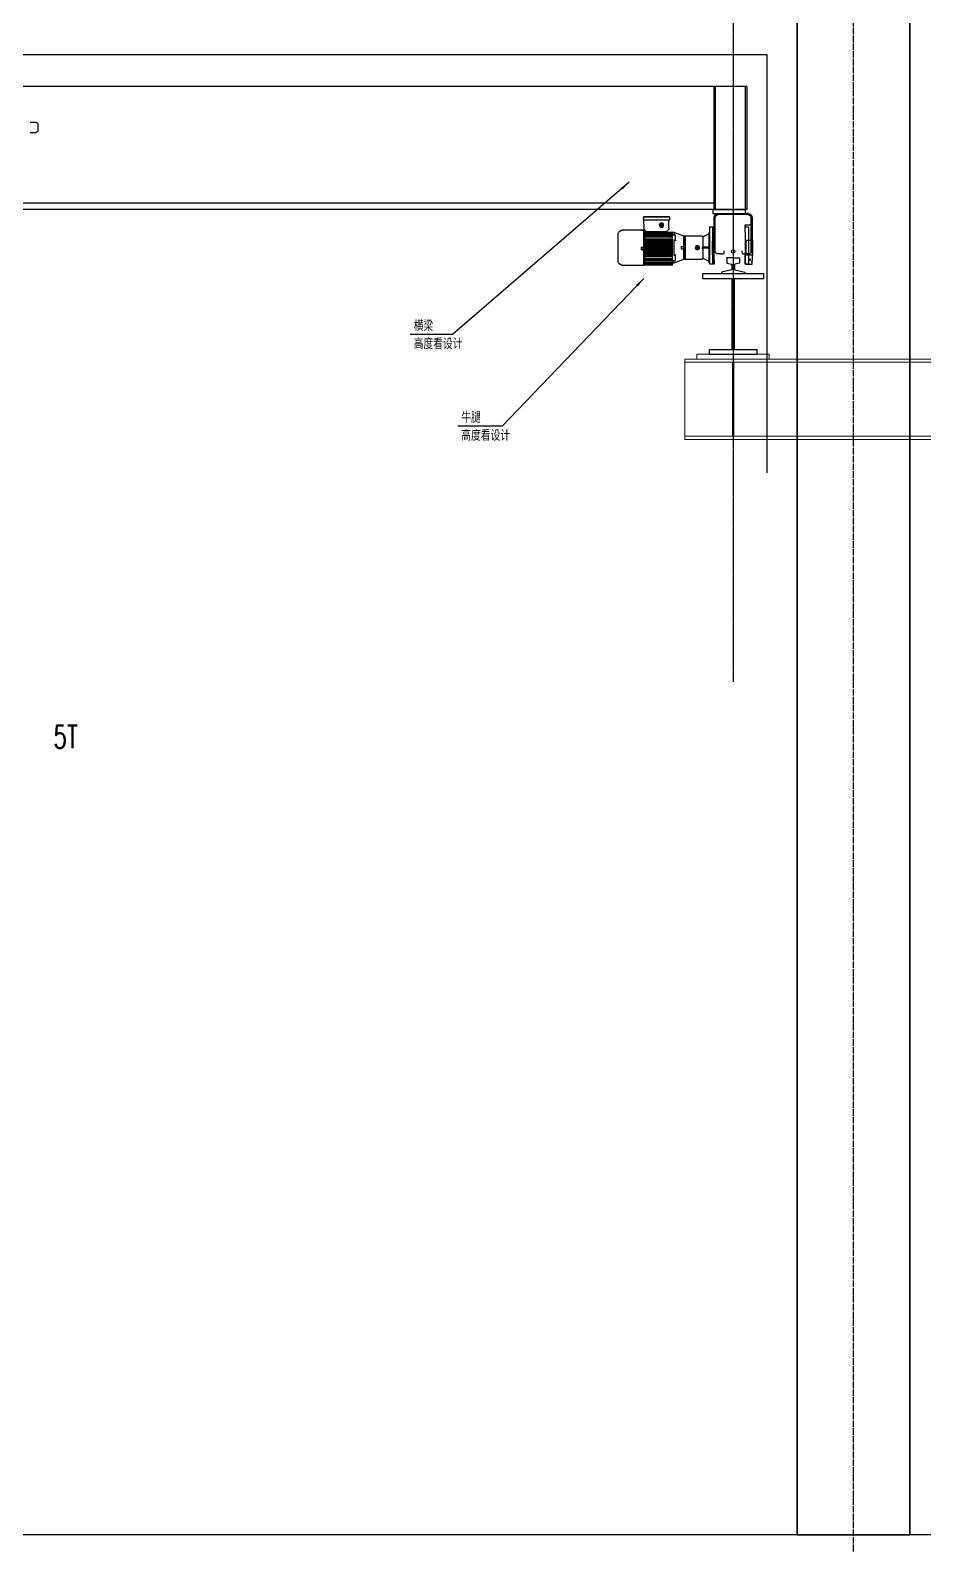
# Model space of a CAD drawing. Extents: x -1899985 to 1774885, y 556286 to 2175695.
# Drawn here: x -1126516 to -1120958, y 568197 to 577617 of the extents above; entities that cross this region are included whole.
import ezdxf

# ---------------------------------------------------------------- set-up
doc = ezdxf.new("R2010")
doc.units = 0
doc.header["$LTSCALE"] = 10
doc.header["$MEASUREMENT"] = 0
for name, pattern in [('20剖面图$0$__DASH', [0.35, 0.25, -0.1]), ('20剖面图$0$CENTER', [2, 1.25, -0.25, 0.25, -0.25]), ('20剖面图$0$DASH', [0.35, 0.25, -0.1]), ('20剖面图$0$DOTE', [2.42, 2, -0.2, 0.02, -0.2]), ('20剖面图$0$HIDDEN', [0.375, 0.25, -0.125])]:
    doc.linetypes.add(name, pattern=pattern)
for name, color, linetype in [('20剖面图$0$06A-01-03', 7, 'Continuous'), ('20剖面图$0$5剖面线层', 2, 'Continuous'), ('20剖面图$0$A-AXIS-DOTE', 14, '20剖面图$0$DOTE'), ('20剖面图$0$A-LIN-V', 9, 'Continuous'), ('20剖面图$0$AS-WALL', 40, 'Continuous'), ('20剖面图$0$COLUMN', 9, 'Continuous'), ('20剖面图$0$CRANE', 11, '20剖面图$0$HIDDEN'), ('20剖面图$0$EWHS5T6M-3', 7, 'Continuous'), ('20剖面图$0$FAG16-10.01MA1-被', 7, 'Continuous'), ('20剖面图$0$FAG16-10.02MA1-被', 7, 'Continuous'), ('20剖面图$0$FAG16-10MA1-端梁结构', 7, 'Continuous'), ('20剖面图$0$FAG16-20.02MA1-轴', 7, 'Continuous'), ('20剖面图$0$FHSGH10105-主梁-01', 7, 'Continuous'), ('20剖面图$0$FHSGH10105-主梁-02', 7, 'Continuous'), ('20剖面图$0$FHSGH10105-主梁-04', 7, 'Continuous'), ('20剖面图$0$FHSGH10105-主梁-06', 7, 'Continuous'), ('20剖面图$0$G80接口', 7, 'Continuous'), ('20剖面图$0$G80箱体', 7, 'Continuous'), ('20剖面图$0$PUB_TEXT', 7, 'Continuous'), ('20剖面图$0$S-DOTE1', 140, '20剖面图$0$CENTER'), ('20剖面图$0$S-SB', 21, 'Continuous'), ('20剖面图$0$六角头螺栓_M5-135', 7, 'Continuous'), ('20剖面图$0$后端盖', 7, 'Continuous'), ('20剖面图$0$建-引出', 3, 'Continuous'), ('20剖面图$0$接线盒', 7, 'Continuous'), ('20剖面图$0$接线盒盖', 7, 'Continuous'), ('20剖面图$0$机壳', 7, 'Continuous'), ('20剖面图$0$电机接线盒密封垫', 7, 'Continuous'), ('20剖面图$0$端盖', 7, 'Continuous'), ('20剖面图$0$连接板', 7, 'Continuous'), ('20剖面图$0$齿轴1', 7, 'Continuous'), ('A-LIN-V', 9, 'Continuous')]:
    doc.layers.add(name, color=color, linetype=linetype)
doc.layers.add('20剖面图$0$S-bkl', color=4, linetype='Continuous', lineweight=0)
doc.styles.add('20剖面图$0$A-STANDARD', font='SIMPLEX', dxfattribs={"bigfont": 'GBCBIG'})

# ---------------------------------------------------------------- blocks, each defined once
blk = doc.blocks.new('20剖面图$0$n44')
at = {"layer": '20剖面图$0$5剖面线层'}
h = blk.add_hatch(color=3, dxfattribs=at)
h.dxf.hatch_style = 1
h.paths.add_polyline_path([(1555843.8, -79902.2, 1), (1555816.6, -79902.2, 1)])
at = {"color": 3, "ltscale": 0.5}
for p, q in [((1555344.4, -80107.2), (1555344.4, -80138.3)), ((1555345.6, -80139.8), (1555374.6, -80146.5)), ((1555384.3, -80105.6), (1555345.9, -80105.6)), ((1555375.9, -80148), (1555375.9, -80179.4)), ((1555375.9, -80153.1), (1555375.9, -80179.4)), ((1555384.3, -80105.6), (1555422.6, -80105.6)), ((1555392.7, -80148), (1555392.7, -80179.4)), ((1555392.7, -80153.1), (1555392.7, -80179.4)), ((1555423, -80139.8), (1555393.9, -80146.5)), ((1555424.2, -80107.2), (1555424.2, -80138.3)), ((1555374.6, -80181), (1555311.9, -80195.4)), ((1555374.6, -80181), (1555311.9, -80195.4)), ((1555311.9, -80195.4), (1555311.9, -80205.4)), ((1555311.9, -80205.4), (1555456.7, -80205.4)), ((1555393.9, -80181), (1555456.7, -80195.4)), ((1555393.9, -80181), (1555456.7, -80195.4)), ((1555456.7, -80195.4), (1555456.7, -80205.4))]:
    blk.add_line(p, q, dxfattribs=at)
at = {"color": 3}
blk.add_line((1555513.5, -80086.9), (1555510.4, -80086.9), dxfattribs=at)
at = {"color": 6, "linetype": '20剖面图$0$DASH'}
blk.add_lwpolyline([(1563769.3, -78840.6), (1555174.3, -78840.6), (1555174.3, -81443.1)], dxfattribs=at)
at = {"color": 3}
blk.add_lwpolyline([(1555276.2, -80113.6), (1555289.7, -80113.6), (1555289.7, -80121.4), (1555276.2, -80121.4)], close=True, dxfattribs=at)
at = {"color": 3, "ltscale": 0.5}
for centre, start, end in [((1555345.9, -80107.2), 90, 180), ((1555345.9, -80138.3), 180, 257), ((1555374.3, -80148), 0, 77), ((1555394.3, -80148), 103, 180), ((1555422.6, -80107.2), 0, 90), ((1555422.6, -80138.3), 282.99999, 0), ((1555374.3, -80179.4), 283, 0), ((1555374.3, -80179.4), 283, 0), ((1555394.3, -80179.4), 180, 257), ((1555394.3, -80179.4), 180, 257)]:
    blk.add_arc(centre, 1.57, start, end, dxfattribs=at)
at = {"layer": '20剖面图$0$06A-01-03', "color": 3, "linetype": 'Continuous'}
for p, q in [((1555939.8, -79934.2), (1555939.8, -79934.3)), ((1555939.8, -79934.2), (1555946.9, -79934.2)), ((1555946.9, -79934.3), (1555939.8, -79934.3)), ((1555939.8, -79934.3), (1555939.8, -79935.1)), ((1555939.8, -80047.8), (1555939.8, -79935.1)), ((1555939.8, -79935.1), (1555950.8, -79935.1)), ((1555946.9, -79934.2), (1555946.9, -79934.3)), ((1555946.9, -79935.1), (1555946.9, -79934.3)), ((1555954.7, -79934.7), (1555954.7, -79934.2)), ((1555954.7, -79934.2), (1556075.4, -79934.2)), ((1556080.2, -79935.8), (1556097.1, -79949.1)), ((1556100.1, -80130.5), (1556100.1, -79955.3)), ((1555946.9, -80047.8), (1555939.8, -80047.8)), ((1555950.8, -80057), (1555939.8, -80057)), ((1555939.8, -80057.1), (1555939.8, -80057)), ((1555939.8, -80151.7), (1555939.8, -80057.1)), ((1555939.8, -80057.1), (1555950.8, -80057.1)), ((1555946.9, -80042.2), (1555946.9, -80047.8)), ((1555954.7, -80053.2), (1555954.7, -80042.2)), ((1555946.9, -80151.7), (1555939.8, -80151.7)), ((1556075.4, -80151.7), (1555954.7, -80151.7)), ((1556097.1, -80136.7), (1556080.2, -80150))]:
    blk.add_line(p, q, dxfattribs=at)
for centre, radius, start, end in [((1555950.8, -79852.4), 81.9, 267.25098, 272.74902), ((1556075.4, -79942), 7.86, 51.84277, 90), ((1556092.2, -79955.3), 7.86, 0, 51.84277), ((1555950.8, -80042.2), 3.93, 359.65217, 180.34783), ((1555950.8, -80053.1), 3.91, 269.79706, 359.8507), ((1555950.8, -80053.2), 3.91, 269.78729, 359.86274), ((1555950.8, -80233.5), 81.9, 87.25098, 92.74902), ((1556075.4, -80143.8), 7.86, 270, 308.15723), ((1556092.2, -80130.5), 7.86, 308.15723, 0)]:
    blk.add_arc(centre, radius, start, end, dxfattribs=at)
blk.add_open_spline([(1555950.8, -79935.1), (1555950.9, -79935.1), (1555951, -79935.1), (1555951.3, -79935.1), (1555951.6, -79935.1), (1555951.9, -79935.1), (1555952.4, -79935.1), (1555953, -79935), (1555953.6, -79935), (1555954.1, -79934.9), (1555954.4, -79934.8), (1555954.6, -79934.8), (1555954.6, -79934.7), (1555954.7, -79934.7), (1555954.7, -79934.7), (1555954.7, -79934.7)], degree=3, knots=[0, 0, 0, 0, 0.041659, 0.083241, 0.124924, 0.187526, 0.250171, 0.374622, 0.499792, 0.624328, 0.7493, 0.81163, 0.874211, 0.937221, 1, 1, 1, 1], dxfattribs=at)
at = {"layer": '20剖面图$0$EWHS5T6M-3', "color": 3, "linetype": 'Continuous'}
for p, q in [((1559709.5, -79275.3), (1559709.5, -79313.1)), ((1559709.5, -79275.3), (1559709.5, -79313.1)), ((1559756.7, -79262.8), (1559722.1, -79262.8)), ((1559756.7, -79262.8), (1559722.1, -79262.8)), ((1559756.7, -79325.6), (1559722.1, -79325.6)), ((1559756.7, -79325.6), (1559722.1, -79325.6))]:
    blk.add_line(p, q, dxfattribs=at)
for centre, start, end in [((1559722.1, -79275.3), 90, 180), ((1559722.1, -79275.3), 90, 180), ((1559722.1, -79313.1), 180, 270), ((1559722.1, -79313.1), 180, 270)]:
    blk.add_arc(centre, 12.6, start, end, dxfattribs=at)
at = {"layer": '20剖面图$0$FAG16-10.01MA1-被', "color": 3, "linetype": 'Continuous'}
for p, q in [((1555329.3, -80062.9), (1555328.5, -80078.9)), ((1555440.1, -80078.7), (1555439.3, -80062.9)), ((1555325, -80082), (1555305.7, -80082)), ((1555328.5, -80078.9), (1555325, -80082)), ((1555443.4, -80082), (1555440.1, -80078.7)), ((1555462.9, -80082), (1555443.4, -80082))]:
    blk.add_line(p, q, dxfattribs=at)
at = {"layer": '20剖面图$0$FAG16-10.02MA1-被', "color": 3, "linetype": 'Continuous'}
for p, q in [((1555263.4, -79996.8), (1555263.4, -79995.8)), ((1555308.2, -79995.8), (1555263.4, -79995.8)), ((1555263.4, -79996.8), (1555263.4, -80090.1)), ((1555263.4, -79998.1), (1555266.4, -79998.1)), ((1555305, -79998.9), (1555308.2, -79995.8)), ((1555305, -79999.9), (1555305, -79998.9)), ((1555305, -79999.9), (1555305, -80086.9)), ((1555308.2, -79995.8), (1555308.2, -79996.8)), ((1555308.2, -80090.1), (1555308.2, -79996.8)), ((1555502.1, -79998.1), (1555505.2, -79998.1)), ((1555505.2, -79996.8), (1555505.2, -79995.8)), ((1555505.2, -79995.8), (1555510.4, -79995.8)), ((1555505.2, -79996.8), (1555505.2, -80090.1)), ((1555510.4, -79996.8), (1555510.4, -79995.8)), ((1555510.4, -79995.8), (1555513.5, -79998.9)), ((1555510.4, -79996.8), (1555510.4, -80090.1)), ((1555513.5, -79998.9), (1555513.5, -79999.9)), ((1555513.5, -80086.9), (1555513.5, -79999.9)), ((1555266.4, -80087.7), (1555263.4, -80087.7)), ((1555263.4, -80090.1), (1555308.2, -80090.1)), ((1555308.2, -80090.1), (1555305, -80086.9)), ((1555505.2, -80087.7), (1555502.1, -80087.7)), ((1555510.4, -80090.1), (1555505.2, -80090.1))]:
    blk.add_line(p, q, dxfattribs=at)
at = {"layer": '20剖面图$0$FAG16-10MA1-端梁结构', "color": 3, "linetype": 'Continuous'}
for p, q in [((1555266.4, -79855.9), (1555266.4, -80119.9)), ((1555272.7, -80066.3), (1555272.7, -79855.9)), ((1555477, -79830.8), (1555291.6, -79830.8)), ((1555291.6, -79837.1), (1555477, -79837.1)), ((1555495.9, -80066.3), (1555495.9, -79855.9)), ((1555502.1, -80119.9), (1555502.1, -79855.9)), ((1555510, -79914.1), (1555502.1, -79914.1)), ((1555510, -79945.5), (1555510, -79914.1)), ((1555510, -79945.5), (1555510, -79995.8)), ((1555266.4, -80145.1), (1555266.4, -80119.9)), ((1555308.6, -80145.1), (1555266.4, -80145.1)), ((1555288.4, -80082), (1555305.7, -80082)), ((1555308.6, -80113.6), (1555308.6, -80090.1)), ((1555308.6, -80113.6), (1555308.6, -80145.1)), ((1555462.9, -80082), (1555480.1, -80082)), ((1555502.1, -80119.9), (1555502.1, -80145.1)), ((1555502.1, -80145.1), (1555510, -80145.1)), ((1555510, -80090.1), (1555510, -80113.6)), ((1555510, -80145.1), (1555510, -80113.6))]:
    blk.add_line(p, q, dxfattribs=at)
for centre, radius, start, end in [((1555291.6, -79855.9), 25.1, 90, 180), ((1555291.6, -79855.9), 18.9, 90, 180), ((1555477, -79855.9), 25.1, 0, 90), ((1555477, -79855.9), 18.9, 0, 90), ((1555288.4, -80066.3), 15.7, 180, 270), ((1555384.3, -80066.5), 11, 0, 180), ((1555384.3, -80066.5), 11, 180, 0), ((1555480.1, -80066.3), 15.7, 270, 0), ((1555291.6, -80119.9), 25.1, 180, 221.40962)]:
    blk.add_arc(centre, radius, start, end, dxfattribs=at)
at = {"layer": '20剖面图$0$FAG16-20.02MA1-轴', "color": 3, "linetype": 'Continuous'}
for p, q in [((1555289.7, -79914.1), (1555289.7, -79945.5)), ((1555308.6, -79914.1), (1555289.7, -79914.1)), ((1555289.7, -79945.5), (1555289.7, -80113.6)), ((1555510, -79914.1), (1555510, -79945.5)), ((1555528.9, -79914.1), (1555510, -79914.1)), ((1555510, -79995.8), (1555510, -79945.5)), ((1555528.9, -79945.5), (1555528.9, -79914.1)), ((1555528.9, -80113.6), (1555528.9, -79945.5)), ((1555289.7, -80113.6), (1555289.7, -80145.1)), ((1555289.7, -80145.1), (1555308.6, -80145.1)), ((1555308.6, -80090.1), (1555308.6, -80113.6)), ((1555308.6, -80145.1), (1555308.6, -80113.6)), ((1555510, -80113.6), (1555510, -80090.1)), ((1555510, -80113.6), (1555510, -80145.1)), ((1555510, -80145.1), (1555528.9, -80145.1)), ((1555528.9, -80145.1), (1555528.9, -80113.6))]:
    blk.add_line(p, q, dxfattribs=at)
at = {"layer": '20剖面图$0$FHSGH10105-主梁-01', "color": 3, "linetype": 'Continuous'}
for p, q in [((1555299.5, -79040.6), (1555299.5, -79653.6)), ((1555308.6, -79040.6), (1555308.6, -79653.6)), ((1555299.5, -79653.6), (1555299.5, -79805.6)), ((1555308.6, -79653.6), (1555308.6, -79810.7))]:
    blk.add_line(p, q, dxfattribs=at)
at = {"layer": '20剖面图$0$FHSGH10105-主梁-02', "color": 3, "linetype": 'Continuous'}
for p, q in [((1555494.3, -79653.2), (1555494.3, -79040.6)), ((1555503.3, -79653.2), (1555503.3, -79040.6)), ((1555494.3, -79805.6), (1555494.3, -79653.2)), ((1555503.3, -79805.6), (1555503.3, -79653.2))]:
    blk.add_line(p, q, dxfattribs=at)
at = {"layer": '20剖面图$0$FHSGH10105-主梁-04', "color": 3, "linetype": 'Continuous'}
blk.add_line((1555299.5, -79040.6), (1563769.3, -79040.6), dxfattribs=at)
at = {"layer": '20剖面图$0$FHSGH10105-主梁-06', "color": 3, "linetype": 'Continuous'}
for p, q in [((1555503.3, -79766.3), (1563769.3, -79766.3)), ((1555299.5, -79805.6), (1563769.3, -79805.6))]:
    blk.add_line(p, q, dxfattribs=at)
at = {"layer": '20剖面图$0$G80接口', "color": 3, "linetype": 'Continuous'}
for p, q in [((1555683.6, -80115.2), (1555683.6, -79970.6)), ((1555683.6, -79970.6), (1555691.5, -79970.6)), ((1555691.5, -79970.6), (1555751.2, -79948.6)), ((1555691.5, -80035.1), (1555691.5, -79970.6)), ((1555743.4, -79962.2), (1555743.4, -79962.8)), ((1555743.4, -79963.6), (1555743.4, -79962.8)), ((1555762.2, -79962.8), (1555743.4, -79962.8)), ((1555743.4, -79972.5), (1555743.4, -79963.6)), ((1555743.4, -79974.6), (1555743.4, -79972.5)), ((1555743.4, -79997.8), (1555743.4, -79974.6)), ((1555751.2, -79948.6), (1555751.2, -79962.1)), ((1555751.2, -79948.6), (1555762.2, -79948.6)), ((1555762.2, -79954), (1555762.2, -79961)), ((1555762.2, -79972.5), (1555762.2, -79963.6)), ((1555762.2, -79988), (1555762.2, -79978.2)), ((1555708.5, -80035.1), (1555691.5, -80035.1)), ((1555691.5, -80050.8), (1555691.5, -80035.1)), ((1555708.5, -80050.8), (1555691.5, -80050.8)), ((1555691.5, -80115.2), (1555691.5, -80050.8)), ((1555743.4, -79997.8), (1555743.4, -80000)), ((1555751.2, -80091.6), (1555751.2, -79994.3)), ((1555762.2, -80001.2), (1555762.2, -79996.3)), ((1555762.2, -80015.2), (1555762.2, -80008.8)), ((1555762.2, -80029.9), (1555762.2, -80021.1)), ((1555762.2, -80046.8), (1555762.2, -80039)), ((1555762.2, -80064.7), (1555762.2, -80056.3)), ((1555762.2, -80077.6), (1555762.2, -80070.7)), ((1555691.5, -80115.2), (1555683.6, -80115.2)), ((1555751.2, -80137.2), (1555691.5, -80115.2)), ((1555743.4, -80085.8), (1555743.4, -80088.1)), ((1555743.4, -80111.2), (1555743.4, -80088.1)), ((1555743.4, -80113.3), (1555743.4, -80111.2)), ((1555743.4, -80122.3), (1555743.4, -80113.3)), ((1555743.4, -80123.1), (1555743.4, -80122.3)), ((1555743.4, -80123.1), (1555743.4, -80123.6)), ((1555762.2, -80123.1), (1555743.4, -80123.1)), ((1555751.2, -80137.2), (1555751.2, -80123.7)), ((1555762.2, -80137.2), (1555751.2, -80137.2)), ((1555762.2, -80089.5), (1555762.2, -80084.6)), ((1555762.2, -80107.6), (1555762.2, -80097.8)), ((1555762.2, -80122.3), (1555762.2, -80113.3))]:
    blk.add_line(p, q, dxfattribs=at)
for centre, radius, start, end in [((1555750.9, -79962.2), 0.34, 332.07694, 0.27003), ((1555736.8, -80042.9), 29.4, 164.48016, 195.51984), ((1557319.6, -79492), 1646.8, 197.68749, 197.74706), ((1555750.3, -79994.2), 0.868, 359.56701, 17.36443), ((1557320.1, -80594), 1647.3, 162.25295, 162.3125), ((1555750.3, -80091.6), 0.868, 342.63557, 0.43299), ((1555750.9, -80123.7), 0.34, 359.72997, 27.92306)]:
    blk.add_arc(centre, radius, start, end, dxfattribs=at)
for points, knots in [([(1555751.2, -79962.3), (1555751.2, -79962.3), (1555751.1, -79962.4), (1555751.1, -79962.5), (1555751, -79962.6), (1555750.9, -79962.7), (1555750.9, -79962.7), (1555750.9, -79962.7), (1555750.8, -79962.7), (1555750.8, -79962.7), (1555750.8, -79962.7), (1555750.8, -79962.7), (1555750.7, -79962.8), (1555750.7, -79962.8), (1555750.7, -79962.8), (1555750.7, -79962.8), (1555750.7, -79962.8), (1555750.7, -79962.8), (1555750.7, -79962.8), (1555750.7, -79962.8), (1555750.7, -79962.8), (1555750.7, -79962.8), (1555750.7, -79962.8), (1555750.7, -79962.8)], [0, 0, 0, 0, 0.125, 0.25, 0.375, 0.5, 0.625, 0.625, 0.65625, 0.65625, 0.6875, 0.75, 0.875, 0.875, 0.9375, 0.96875, 0.984375, 0.988281, 0.988281, 0.990234, 0.990234, 0.992187, 1, 1, 1, 1]), ([(1555751.2, -80123.5), (1555751.2, -80123.5), (1555751.1, -80123.4), (1555751.1, -80123.3), (1555751, -80123.2), (1555750.9, -80123.2), (1555750.9, -80123.2), (1555750.9, -80123.1), (1555750.9, -80123.1), (1555750.8, -80123.1), (1555750.8, -80123.1), (1555750.7, -80123.1), (1555750.7, -80123.1), (1555750.7, -80123.1), (1555750.7, -80123.1), (1555750.7, -80123.1), (1555750.7, -80123.1), (1555750.7, -80123.1), (1555750.7, -80123.1), (1555750.7, -80123.1), (1555750.7, -80123.1)], [0, 0, 0, 0, 0.125, 0.25, 0.375, 0.5, 0.5, 0.5625, 0.5625, 0.625, 0.75, 0.875, 0.875, 0.9375, 0.96875, 0.984375, 0.988281, 0.988281, 0.992188, 1, 1, 1, 1])]:
    blk.add_open_spline(points, degree=3, knots=knots, dxfattribs=at)
at = {"layer": '20剖面图$0$G80箱体', "color": 3, "linetype": 'Continuous'}
for p, q in [((1555528.9, -79948.6), (1555533.6, -79948.6)), ((1555533.6, -80137.2), (1555533.6, -79948.6)), ((1555533.6, -79956.5), (1555536.7, -79958.1)), ((1555536.7, -79958.1), (1555566.6, -79973.8)), ((1555566.6, -79973.8), (1555571.1, -79973.8)), ((1555574.6, -79973.8), (1555571.1, -79973.8)), ((1555573.6, -79977.1), (1555573.6, -80037.4)), ((1555579.9, -79970.6), (1555683.6, -79970.6)), ((1555683.6, -79970.6), (1555683.6, -80115.2)), ((1555536.7, -80040.6), (1555566.6, -80040.6)), ((1555536.7, -80045.3), (1555566.6, -80045.3)), ((1555566.6, -80040.6), (1555571.1, -80040.6)), ((1555566.6, -80040.6), (1555566.6, -80045.3)), ((1555566.6, -80045.3), (1555571.1, -80045.3)), ((1555573.6, -80048.4), (1555573.6, -80108.7)), ((1555574.6, -80037.5), (1555574.6, -80048.3)), ((1555533.6, -80137.2), (1555528.9, -80137.2)), ((1555536.7, -80127.7), (1555533.6, -80129.3)), ((1555536.7, -80127.7), (1555566.6, -80112.1)), ((1555566.6, -80112.1), (1555571.1, -80112.1)), ((1555571.1, -80112.1), (1555574.6, -80112.1)), ((1555683.6, -80115.2), (1555579.9, -80115.2))]:
    blk.add_line(p, q, dxfattribs=at)
for radius in [13.4, 5.43]:
    blk.add_circle((1555606.6, -80042.9), radius, dxfattribs=at)
for centre, radius, start, end in [((1555580, -79977.1), 6.35, 147.95699, 180.0192), ((1555579.9, -79976.9), 6.29, 90, 149.58944), ((1555536.7, -80037.4), 3.14, 180, 270), ((1555536.7, -80048.4), 3.14, 90, 180), ((1555580, -80108.7), 6.35, 179.98073, 212.04308), ((1555579.9, -80108.9), 6.29, 210.38929, 270)]:
    blk.add_arc(centre, radius, start, end, dxfattribs=at)
for points, degree, knots in [([(1555573.6, -80037.4), (1555573.6, -80037.8), (1555573.6, -80038.2), (1555573.2, -80039), (1555573, -80039.3), (1555572.4, -80039.9), (1555572.1, -80040.2), (1555571.3, -80040.5), (1555570.9, -80040.6), (1555570.5, -80040.6)], 3, [0, 0, 0, 0, 0.25, 0.25, 0.5, 0.5, 0.75, 0.75, 1, 1, 1, 1]), ([(1555570.5, -80045.3), (1555570.9, -80045.3), (1555571.3, -80045.3), (1555572.1, -80045.7), (1555572.4, -80045.9), (1555573, -80046.5), (1555573.2, -80046.8), (1555573.6, -80047.6), (1555573.6, -80048), (1555573.6, -80048.4)], 3, [0, 0, 0, 0, 0.25, 0.25, 0.5, 0.5, 0.75, 0.75, 1, 1, 1, 1]), ([(1555571.1, -80040.6), (1555571.8, -80040.6), (1555572.4, -80040.3), (1555573, -80040.1), (1555573.5, -80039.7), (1555573.7, -80039.5), (1555573.9, -80039.3), (1555574.1, -80039), (1555574.3, -80038.7), (1555574.4, -80038.5), (1555574.5, -80038.2), (1555574.6, -80037.9), (1555574.6, -80037.5)], 2, [0, 0, 0, 0.25, 0.25, 0.5, 0.5, 0.625, 0.625, 0.75, 0.75, 0.875, 0.875, 1, 1, 1]), ([(1555574.6, -80048.3), (1555574.6, -80047.7), (1555574.3, -80047.1), (1555574.1, -80046.8), (1555573.9, -80046.6), (1555573.7, -80046.3), (1555573.5, -80046.1), (1555573, -80045.7), (1555572.4, -80045.5), (1555571.8, -80045.3), (1555571.1, -80045.3)], 2, [0, 0, 0, 0.25, 0.25, 0.375, 0.375, 0.5, 0.5, 0.75, 0.75, 1, 1, 1])]:
    blk.add_open_spline(points, degree=degree, knots=knots, dxfattribs=at)
at = {"layer": '20剖面图$0$六角头螺栓_M5-135', "color": 3, "linetype": 'Continuous'}
for p, q in [((1555762.2, -79970.1), (1555781.5, -79970.1)), ((1555781.5, -79970.1), (1555936.6, -79970.1)), ((1555781.5, -80115.7), (1555762.2, -80115.7)), ((1555936.6, -80115.7), (1555781.5, -80115.7))]:
    blk.add_line(p, q, dxfattribs=at)
at = {"layer": '20剖面图$0$后端盖', "color": 3, "linetype": 'Continuous'}
for p, q in [((1555936.6, -79937.1), (1555936.6, -79936.8)), ((1555936.6, -79936.8), (1555939.8, -79936.8)), ((1555936.6, -79937.1), (1555936.6, -79938.4)), ((1555936.6, -79938.4), (1555936.6, -79946.2)), ((1555936.6, -79954), (1555936.6, -79961)), ((1555936.6, -79962.4), (1555939.8, -79962.4)), ((1555936.6, -79962.8), (1555936.6, -79973.4)), ((1555936.6, -79984.8), (1555936.6, -79984.6)), ((1555936.6, -79984.8), (1555936.6, -79988)), ((1555936.6, -79995.5), (1555936.6, -80001.2)), ((1555936.6, -80007.5), (1555936.6, -80015.2)), ((1555936.6, -80021.1), (1555936.6, -80029.6)), ((1555936.6, -80035.5), (1555936.6, -80050.3)), ((1555936.6, -80056.3), (1555936.6, -80064.7)), ((1555936.6, -80070.7), (1555936.6, -80078.3)), ((1555936.6, -80084.6), (1555936.6, -80090.3)), ((1555936.6, -80098.3), (1555936.6, -80101)), ((1555936.6, -80101.2), (1555936.6, -80101)), ((1555936.6, -80112.4), (1555936.6, -80123.1)), ((1555939.8, -80123.4), (1555936.6, -80123.4)), ((1555936.6, -80148.7), (1555936.6, -80149)), ((1555939.8, -80149), (1555936.6, -80149))]:
    blk.add_line(p, q, dxfattribs=at)
blk.add_circle((1555950.8, -80042.9), 2.55, dxfattribs=at)
at = {"layer": '20剖面图$0$接线盒', "color": 3, "linetype": 'Continuous'}
for p, q in [((1555784.7, -79919.8), (1555783.8, -79871.5)), ((1555938.5, -79919.8), (1555939.4, -79871.5)), ((1555784.7, -79919.8), (1555784.8, -79928.4)), ((1555785.8, -79930.6), (1555800, -79944.6)), ((1555800.7, -79944.6), (1555800, -79944.6)), ((1555800.7, -79944.6), (1555807, -79944.6)), ((1555808.5, -79944.6), (1555807, -79944.6)), ((1555808.5, -79944.6), (1555914.7, -79944.6)), ((1555916.3, -79944.6), (1555914.7, -79944.6)), ((1555916.3, -79944.6), (1555922.5, -79944.6)), ((1555923.2, -79944.6), (1555922.5, -79944.6)), ((1555923.2, -79944.6), (1555937.4, -79930.6)), ((1555938.4, -79928.4), (1555938.5, -79919.8))]:
    blk.add_line(p, q, dxfattribs=at)
blk.add_circle((1555830.2, -79902.2), 13.6, dxfattribs=at)
for centre, start, end in [((1555788, -79928.3), 181, 225.5), ((1555935.2, -79928.3), 314.5, 359)]:
    blk.add_arc(centre, 3.14, start, end, dxfattribs=at)
at = {"layer": '20剖面图$0$接线盒盖', "color": 3, "linetype": 'Continuous'}
for p, q in [((1555780.2, -79853.4), (1555779.9, -79871.5)), ((1555779.9, -79871.5), (1555787.8, -79871.5)), ((1555781, -79851.6), (1555942.2, -79851.6)), ((1555781, -79852.1), (1555781, -79851.6)), ((1555781, -79852.1), (1555781, -79852.7)), ((1555781, -79852.7), (1555788.1, -79852.7)), ((1555787.8, -79871.5), (1555935.5, -79871.5)), ((1555788.1, -79852.7), (1555935.2, -79852.7)), ((1555935.2, -79852.7), (1555942.2, -79852.7)), ((1555935.5, -79871.5), (1555943.3, -79871.5)), ((1555942.2, -79852.1), (1555943, -79852.2)), ((1555943, -79853.4), (1555943.3, -79871.5))]:
    blk.add_line(p, q, dxfattribs=at)
for centre, radius, start, end in [((1555781, -79852.4), 0.79, 91.63649, 171.01573), ((1555781, -79852.4), 0.786, 90, 91.40028), ((1555942.2, -79852.4), 0.786, 88.59972, 90), ((1555937.2, -79851.8), 5, 356.84547, 3.15453), ((1555942.2, -79852.4), 0.791, 9.08588, 88.26189), ((1555942.2, -79853.5), 0.786, 1.00383, 89.99617), ((1555942.2, -79852.4), 0.785, 0.9973, 8.75076)]:
    blk.add_arc(centre, radius, start, end, dxfattribs=at)
blk.add_open_spline([(1555781, -79852.7), (1555780.8, -79852.7), (1555780.6, -79852.8), (1555780.3, -79853), (1555780.2, -79853.2), (1555780.2, -79853.4)], degree=3, knots=[0, 0, 0, 0, 0.5, 0.5, 1, 1, 1, 1], dxfattribs=at)
at = {"layer": '20剖面图$0$机壳', "color": 3, "linetype": 'Continuous'}
for p, q in [((1555762.2, -79949.3), (1555762.2, -79946.2)), ((1555936.6, -79946.2), (1555762.2, -79946.2)), ((1555762.2, -79954), (1555762.2, -79949.3)), ((1555936.6, -79949.3), (1555762.2, -79949.3)), ((1555936.6, -79954), (1555762.2, -79954)), ((1555762.2, -79965.2), (1555762.2, -79961)), ((1555936.6, -79961), (1555762.2, -79961)), ((1555936.6, -79965.2), (1555762.2, -79965.2)), ((1555936.6, -79968.5), (1555762.2, -79968.5)), ((1555762.2, -79975.5), (1555762.2, -79970.7)), ((1555936.6, -79970.7), (1555762.2, -79970.7)), ((1555762.2, -79978.2), (1555762.2, -79975.5)), ((1555936.6, -79975.5), (1555762.2, -79975.5)), ((1555936.6, -79946.2), (1555936.6, -79949.3)), ((1555936.6, -79949.3), (1555936.6, -79954)), ((1555936.6, -79961), (1555936.6, -79965.2)), ((1555936.6, -79970.7), (1555936.6, -79975.5)), ((1555936.6, -79975.5), (1555936.6, -79984.6)), ((1555936.6, -79987.5), (1555762.2, -79987.5)), ((1555762.2, -79990.1), (1555762.2, -79988)), ((1555936.6, -79988), (1555762.2, -79988)), ((1555762.2, -79996.3), (1555762.2, -79990.1)), ((1555936.6, -79990.1), (1555762.2, -79990.1)), ((1555936.6, -79997.2), (1555762.2, -79997.2)), ((1555762.2, -80003.4), (1555762.2, -80001.2)), ((1555936.6, -80001.2), (1555762.2, -80001.2)), ((1555762.2, -80008.2), (1555762.2, -80003.4)), ((1555936.6, -80003.4), (1555762.2, -80003.4)), ((1555936.6, -80008.8), (1555762.2, -80008.8)), ((1555762.2, -80017.5), (1555762.2, -80015.2)), ((1555936.6, -80015.2), (1555762.2, -80015.2)), ((1555762.2, -80020.7), (1555762.2, -80017.5)), ((1555936.6, -80017.5), (1555762.2, -80017.5)), ((1555936.6, -80021.1), (1555762.2, -80021.1)), ((1555936.6, -80029.6), (1555762.2, -80029.6)), ((1555762.2, -80032.7), (1555762.2, -80029.9)), ((1555762.2, -80039), (1555762.2, -80032.7)), ((1555936.6, -80032.7), (1555762.2, -80032.7)), ((1555936.6, -80039), (1555762.2, -80039)), ((1555762.2, -80053.1), (1555762.2, -80046.8)), ((1555936.6, -80046.8), (1555762.2, -80046.8)), ((1555762.2, -80055.9), (1555762.2, -80053.1)), ((1555936.6, -80053.1), (1555762.2, -80053.1)), ((1555936.6, -80056.3), (1555762.2, -80056.3)), ((1555936.6, -80064.7), (1555762.2, -80064.7)), ((1555762.2, -80068.3), (1555762.2, -80065.1)), ((1555762.2, -80070.7), (1555762.2, -80068.3)), ((1555936.6, -80068.3), (1555762.2, -80068.3)), ((1555936.6, -80070.7), (1555762.2, -80070.7)), ((1555936.6, -79988), (1555936.6, -79990.1)), ((1555936.6, -79990.1), (1555936.6, -79995.5)), ((1555936.6, -80001.2), (1555936.6, -80003.4)), ((1555936.6, -80003.4), (1555936.6, -80007.5)), ((1555936.6, -80015.2), (1555936.6, -80017.5)), ((1555936.6, -80017.5), (1555936.6, -80020.3)), ((1555936.6, -80030.3), (1555936.6, -80032.7)), ((1555936.6, -80032.7), (1555936.6, -80039)), ((1555936.6, -80046.8), (1555936.6, -80053.1)), ((1555936.6, -80053.1), (1555936.6, -80055.5)), ((1555936.6, -80065.5), (1555936.6, -80068.3)), ((1555936.6, -80068.3), (1555936.6, -80070.7)), ((1555936.6, -80077), (1555762.2, -80077)), ((1555762.2, -80082.4), (1555762.2, -80077.6)), ((1555762.2, -80084.6), (1555762.2, -80082.4)), ((1555936.6, -80082.4), (1555762.2, -80082.4)), ((1555936.6, -80084.6), (1555762.2, -80084.6)), ((1555936.6, -80088.7), (1555762.2, -80088.7)), ((1555762.2, -80095.7), (1555762.2, -80089.5)), ((1555762.2, -80097.8), (1555762.2, -80095.7)), ((1555936.6, -80095.7), (1555762.2, -80095.7)), ((1555936.6, -80097.8), (1555762.2, -80097.8)), ((1555936.6, -80098.3), (1555762.2, -80098.3)), ((1555762.2, -80110.3), (1555762.2, -80107.6)), ((1555762.2, -80115.1), (1555762.2, -80110.3)), ((1555936.6, -80110.3), (1555762.2, -80110.3)), ((1555936.6, -80115.1), (1555762.2, -80115.1)), ((1555936.6, -80117.3), (1555762.2, -80117.3)), ((1555762.2, -80124.8), (1555762.2, -80120.6)), ((1555936.6, -80120.6), (1555762.2, -80120.6)), ((1555762.2, -80134.1), (1555762.2, -80124.8)), ((1555936.6, -80124.8), (1555762.2, -80124.8)), ((1555762.2, -80135.3), (1555762.2, -80134.1)), ((1555936.6, -80134.1), (1555762.2, -80134.1)), ((1555762.2, -80140.6), (1555762.2, -80135.3)), ((1555936.6, -80135.3), (1555762.2, -80135.3)), ((1555762.2, -80141.5), (1555762.2, -80140.6)), ((1555936.6, -80140.6), (1555762.2, -80140.6)), ((1555762.2, -80145.3), (1555762.2, -80141.5)), ((1555936.6, -80141.5), (1555762.2, -80141.5)), ((1555762.2, -80145.9), (1555762.2, -80145.3)), ((1555936.6, -80145.3), (1555762.2, -80145.3)), ((1555762.2, -80148.5), (1555762.2, -80145.9)), ((1555936.6, -80145.9), (1555762.2, -80145.9)), ((1555762.2, -80148.9), (1555762.2, -80148.5)), ((1555936.6, -80148.5), (1555762.2, -80148.5)), ((1555936.6, -80148.9), (1555762.2, -80148.9)), ((1555936.6, -80078.3), (1555936.6, -80082.4)), ((1555936.6, -80082.4), (1555936.6, -80084.6)), ((1555936.6, -80090.3), (1555936.6, -80095.7)), ((1555936.6, -80095.7), (1555936.6, -80097.8)), ((1555936.6, -80101.2), (1555936.6, -80110.3)), ((1555936.6, -80110.3), (1555936.6, -80115.1)), ((1555936.6, -80120.6), (1555936.6, -80124.8)), ((1555936.6, -80125.2), (1555936.6, -80134.1)), ((1555936.6, -80134.1), (1555936.6, -80135.3)), ((1555936.6, -80135.3), (1555936.6, -80140.6)), ((1555936.6, -80140.6), (1555936.6, -80141.5)), ((1555936.6, -80141.5), (1555936.6, -80145.3)), ((1555936.6, -80145.3), (1555936.6, -80145.9)), ((1555936.6, -80145.9), (1555936.6, -80148.5)), ((1555936.6, -80148.5), (1555936.6, -80148.9))]:
    blk.add_line(p, q, dxfattribs=at)
at = {"layer": '20剖面图$0$电机接线盒密封垫', "color": 3, "linetype": 'Continuous'}
for p, q in [((1555802.3, -79946.2), (1555802.3, -79944.6)), ((1555920.9, -79944.6), (1555920.9, -79946.2))]:
    blk.add_line(p, q, dxfattribs=at)
at = {"layer": '20剖面图$0$端盖', "color": 3, "linetype": 'Continuous'}
for p, q in [((1555308.6, -79901.5), (1555266.4, -79901.5)), ((1555308.6, -79946.9), (1555308.6, -79901.5)), ((1555308.6, -79946.9), (1555308.6, -79995.8))]:
    blk.add_line(p, q, dxfattribs=at)
at = {"layer": '20剖面图$0$连接板', "color": 3, "linetype": 'Continuous'}
for p, q in [((1555291.6, -79830.8), (1555308.6, -79830.8)), ((1555510, -79805.6), (1555308.6, -79805.6)), ((1555308.6, -79805.6), (1555308.6, -79830.8)), ((1555510, -79830.8), (1555477, -79830.8)), ((1555510, -79805.6), (1555510, -79830.8))]:
    blk.add_line(p, q, dxfattribs=at)
at = {"layer": '20剖面图$0$齿轴1', "color": 3, "linetype": 'Continuous'}
blk.add_line((1555682.9, -80045.4), (1555682.9, -80047), dxfattribs=at)
blk.add_arc((1555325.1, -80043.2), 357.7, 359.91686, 0.06737, dxfattribs=at)
blk.add_open_spline([(1555682.9, -80038.8), (1555682.9, -80038.6), (1555682.9, -80038.3), (1555682.9, -80037.7), (1555682.9, -80036.9)], degree=2, knots=[0, 0, 0, 0.5, 0.5, 1, 1, 1], dxfattribs=at)
blk = doc.blocks.new('20剖面图$0$G$C20E3758E')
at = {"layer": '20剖面图$0$CRANE', "linetype": 'ByBlock', "ltscale": 2}
blk.add_lwpolyline([(4679.46, 1775.64), (4437.66, 1775.64), (4437.66, 1756.74), (4552.83, 1756.74), (4552.83, 1475.31), (4463.12, 1475.31), (4463.12, 1457.49), (4654.01, 1457.49), (4654.01, 1475.31), (4564.29, 1475.31), (4564.29, 1756.74), (4679.46, 1756.74), (4679.46, 1775.64)], dxfattribs=at)
at = {"layer": '20剖面图$0$S-bkl'}
for p, q in [((-5686.76, 1438.4), (-4796.84, 1438.4)), ((-5686.76, 1425.67), (-4796.84, 1425.67)), ((5257.6, 1438.4), (4367.67, 1438.4)), ((5257.6, 1425.67), (4367.67, 1425.67)), ((4555.38, 1132.98), (4555.38, 1425.67)), ((4561.74, 1132.98), (4561.74, 1425.67)), ((-5686.76, 1132.98), (-4796.84, 1132.98)), ((-5686.76, 1120.25), (-4796.84, 1120.25)), ((5257.6, 1132.98), (4367.67, 1132.98)), ((5257.6, 1120.25), (4367.67, 1120.25))]:
    blk.add_line(p, q, dxfattribs=at)
blk.add_lwpolyline([(4701.73, 1438.4), (4415.39, 1438.4), (4415.39, 1457.49), (4701.73, 1457.49)], close=True, dxfattribs=at)
blk.add_lwpolyline([(4367.67, 1438.4), (4367.67, 1120.25)], dxfattribs=at)
at = {"layer": '20剖面图$0$S-DOTE1', "ltscale": 0.5}
blk.add_lwpolyline([(4558.56, 3953.59), (4558.56, 160.11)], dxfattribs=at)
at = {"layer": '20剖面图$0$建-引出', "color": 3}
for p, q in [((4147.25, 2138.21), (3447.32, 1535.32)), ((4204.52, 1756.43), (3644.58, 1172.63)), ((3447.32, 1535.32), (3280.61, 1535.32)), ((3644.58, 1172.63), (3468.96, 1172.63))]:
    blk.add_line(p, q, dxfattribs=at)
for points in [[(4147.25, 2138.21, 0, 10.18, 0), (4118.33, 2113.3, 0, 0, 0)], [(4204.52, 1756.43, 0, 10.18, 0), (4178.09, 1728.88, 0, 0, 0)]]:
    blk.add_lwpolyline(points, format="xyseb", dxfattribs=at)
at = {"layer": '20剖面图$0$S-SB', "xscale": -0.6363000000750548, "yscale": 0.6363000000750548, "zscale": 0.6363000000750548}
blk.add_blockref('20剖面图$0$n44', (994249.58, 52810.36), dxfattribs=at)
at = {"layer": '20剖面图$0$PUB_TEXT', "style": '20剖面图$0$A-STANDARD'}
for s, p in [('横梁', (3293.97, 1548.69)), ('高度看设计', (3293.97, 1477.42)), ('牛腿', (3482.32, 1186)), ('高度看设计', (3482.32, 1114.73))]:
    blk.add_text(s, height=42.962, dxfattribs=at).set_placement(p)
blk = doc.blocks.new('20剖面图$0$55555')
at = {"layer": '20剖面图$0$COLUMN'}
for points in [[(-350, 700), (-350, -14200), (350, -14200), (350, 700)], [(16850, 700), (16850, -14200), (16150, -14200), (16150, 700)]]:
    blk.add_lwpolyline(points, close=True, dxfattribs=at)
blk = doc.blocks.new('20剖面图')
at = {"layer": '20剖面图$0$A-AXIS-DOTE', "ltscale": 2}
blk.add_line((-1121395, 562443.9), (-1121395, 589505.1), dxfattribs=at)
at = {"layer": '20剖面图$0$A-AXIS-DOTE', "linetype": '20剖面图$0$__DASH', "ltscale": 2}
blk.add_line((-1044824.9, 568257.5), (-1146664.3, 568257.5), dxfattribs=at)
at = {"layer": '20剖面图$0$AS-WALL'}
blk.add_lwpolyline([(-1054745, 568257.5), (-1138195, 568257.5)], dxfattribs=at)
at = {"layer": '20剖面图$0$A-LIN-V'}
for p in [(-1137895, 582457.5), (-1121395, 582457.5)]:
    blk.add_blockref('20剖面图$0$55555', p, dxfattribs=at)
at = {"layer": '20剖面图$0$A-LIN-V', "xscale": 1.571585729816195, "yscale": 1.571585729816195, "zscale": 1.571585729816195}
for p in [(-1129307.8, 573312.1), (-1112807.8, 573312.1)]:
    blk.add_blockref('20剖面图$0$G$C20E3758E', p, dxfattribs=at)
at = {"layer": '20剖面图$0$FHSGH10105-主梁-06', "color": 3, "linetype": 'Continuous', "style": '20剖面图$0$A-STANDARD', "width": 0.705882}
blk.add_text('5T', height=140.26, dxfattribs=at).set_placement((-1126372.5, 573152.3))

msp = doc.modelspace()

# ---------------------------------------------------------------- block references
at = {"layer": 'A-LIN-V'}
msp.add_blockref('20剖面图', (0, 0), dxfattribs=at)

doc.saveas('drawing.dxf')
